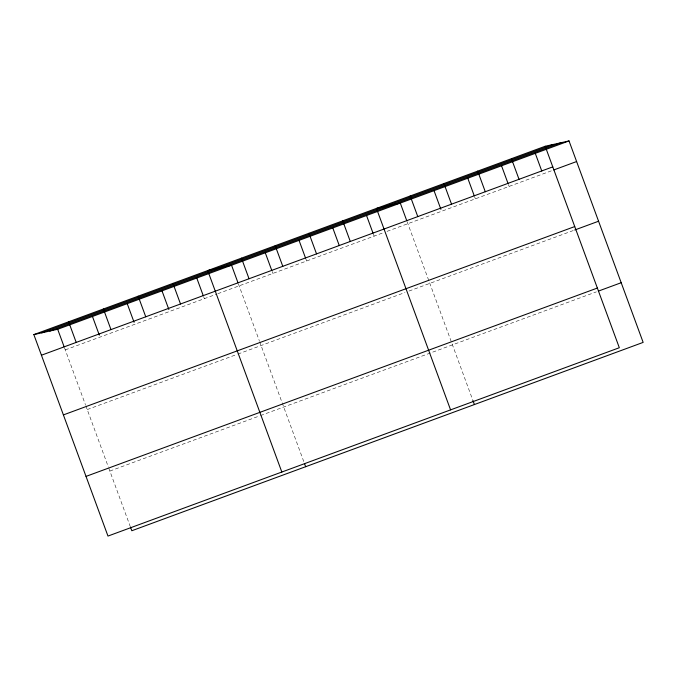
<?xml version="1.0" encoding="UTF-8"?>
<svg xmlns="http://www.w3.org/2000/svg" width="677" height="677" viewBox="0 0 677 677"><rect width="100%" height="100%" fill="white"/><g stroke="black" fill="none" stroke-linecap="round" stroke-linejoin="round"><path stroke-width="0.51" stroke-dasharray="3.38 2.54" d="M65.271 349.891L216.911 294.038M217.876 293.683L383.055 232.837M387.024 231.373L552.787 170.316M87.231 409.568L236.933 354.426M237.906 354.071L405.007 292.515M408.984 291.059L573.749 230.366M109.852 471.065L259.562 415.915M260.527 415.56L596.378 291.855M508.393 184.44L509.112 186.403M474.645 196.872L475.364 198.835M407.148 221.734L472.995 400.699M373.399 234.166L374.119 236.129M305.902 259.029L306.622 260.992M272.154 271.46L272.873 273.423M238.406 283.891L259.316 340.717M259.663 341.682L303.897 461.892M203.633 296.695L204.352 298.659M64.543 347.927L85.454 404.761M85.81 405.718L108.388 467.096M108.76 468.086L130.035 525.927"/><path stroke-width="1.02" d="M545.188 146.257L619.32 347.724L107.973 536.074L33.85 334.607L545.188 146.257L569.027 140.926L643.15 342.393L131.812 530.743L130.39 526.892M41.712 332.847L553.058 144.497M49.819 331.036L561.157 142.686M33.85 334.607L57.68 329.276L569.027 140.926M41.432 355.222L552.779 166.872M553.778 169.952L576.609 161.541M63.393 414.908L574.731 226.558M574.748 229.994L598.57 221.227M86.021 476.396L597.359 288.047M598.358 291.118L621.19 282.715M535.279 153.357L541.778 171.027M511.44 158.689L519.031 179.303M501.53 165.789L508.029 183.459M477.691 171.12L485.282 191.735M467.782 178.22L474.281 195.89M443.943 183.552L451.534 204.166M434.033 190.652L440.896 209.303M410.194 195.983L417.785 216.598M406.784 220.753L400.285 203.083L376.446 208.414L450.577 409.881M472.995 400.699L474.408 404.55M366.536 215.514L373.035 233.184M342.697 220.846L350.288 241.461M332.788 227.946L339.287 245.616M308.949 233.277L316.54 253.892M299.039 240.377L305.539 258.047M275.2 245.709L282.791 266.323M265.291 252.809L271.79 270.478M241.452 258.14L249.043 278.755M238.042 282.91L231.542 265.24L207.704 270.572L281.835 472.038M304.599 463.813L305.665 466.707M196.77 278.044L203.269 295.714M172.931 283.375L180.522 303.99M161.998 290.848L168.861 309.507M138.167 296.188L145.75 316.802M127.225 303.66L134.088 322.311M103.395 308.991L110.977 329.606M92.453 316.464L99.316 335.123M68.622 321.803L76.205 342.418M57.68 329.276L64.188 346.946"/></g></svg>
